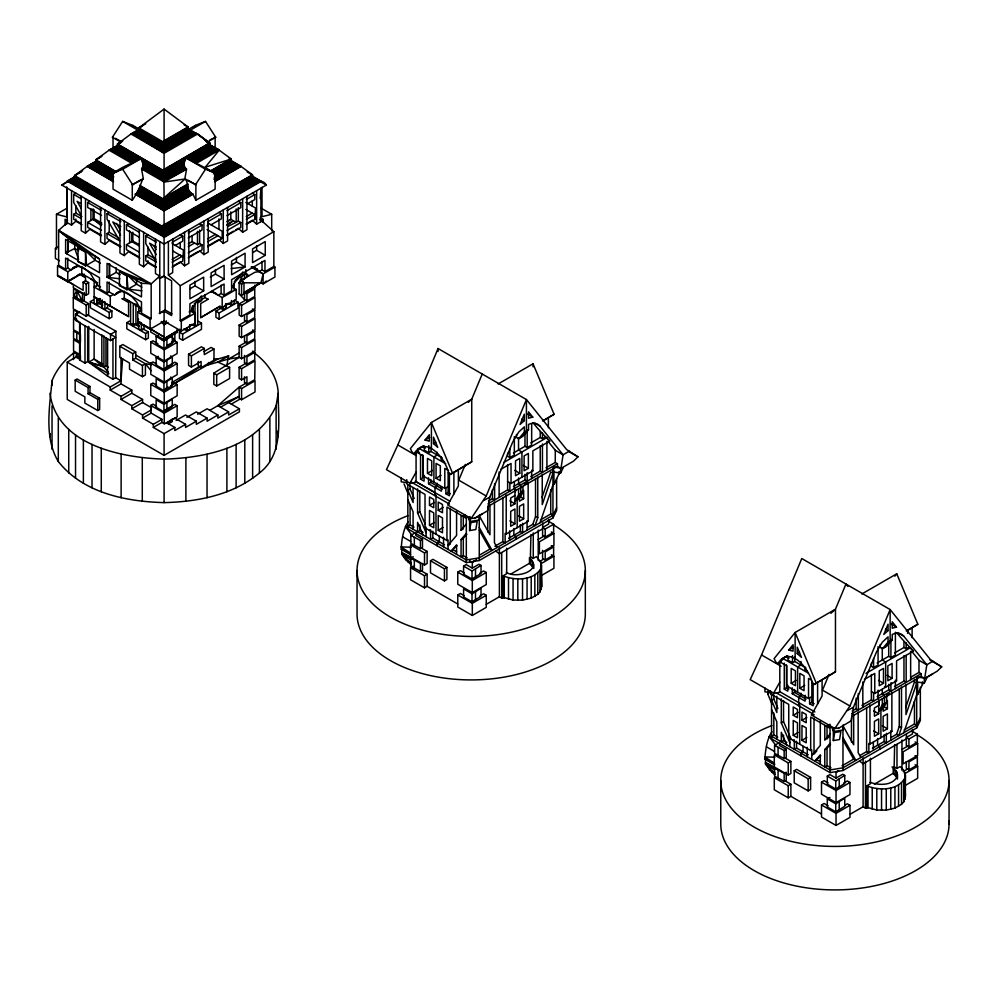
<?xml version="1.0" encoding="UTF-8"?>
<svg xmlns="http://www.w3.org/2000/svg" width="999" height="999" viewBox="0 0 999 999"><rect width="100%" height="100%" fill="white"/><g stroke="black" fill="none" stroke-linecap="round" stroke-linejoin="round"><path stroke-width="1.5" d="M99.488 298.489L99.488 303.147L96.828 304.683L94.131 303.134L94.131 281.393L90.634 278.746M163.012 236.451L163.012 226.736L164.086 225.349L252.522 175C252.772 181.868 263.724 179.108 266.321 185.09L164.086 244.106L61.851 185.09L75.275 176.473L67.195 181.144L163.012 236.451L164.086 237.45L164.086 244.106M192.957 194.218C185.926 191.321 188.799 183.441 185.402 178.684L164.086 197.79C162.088 200.961 162.263 207.942 164.086 210.889L192.957 194.218L195.891 200.25L215.135 189.136L215.135 173.626M252.11 174.525L240.122 165.784C236.363 165.809 229.32 163.736 231.244 159.016L218.369 149.588L211.064 147.465L209.453 145.654L209.653 143.032L163.624 169.605L163.012 181.343L163.936 182.055L184.803 179.033L195.891 184.74L195.891 200.25M67.195 181.144C70.117 180.682 75.162 179.433 74.613 175.599L87.15 166.396C90.559 166.246 97.752 164.623 95.792 159.852L109.066 150.2C112.263 149.925 119.031 148.464 117.42 144.018L131.006 133.991L137.562 131.905L139.186 130.12L139.161 127.61L164.086 109.091L164.086 140.659L163.012 141.833L163.012 148.114L163.124 152.597L164.086 153.309L164.086 169.218M406.755 479.657L406.755 483.866L425.025 494.418L425.025 527.872L446.953 540.534L448.027 539.91L448.052 549.4L466.321 559.952L479.258 557.829L497.127 547.514L552.947 515.284L556.63 507.817M407.829 484.64L407.829 528.871L466.308 562.637L479.258 560.514L552.947 517.969L556.63 510.489L556.618 478.596M449.825 501.186L416.071 481.705L416.071 451.973M448.052 549.4L426.111 536.738L426.111 532.767L417.582 512.924L417.582 488.861M423.014 534.94L417.582 522.302L417.582 531.805L419.805 530.519L419.805 525.087M425.299 524.388L419.805 511.638L419.805 490.571M482.23 374.038L471.74 399.2L431.406 422.49L410.364 448.651L412.5 452.659L414.148 453.608L416.645 452.16L423.002 455.831L423.002 475.861L424.076 475.237L424.076 481.143L420.554 479.12L420.554 454.695M422.789 454.932L422.789 477.822L420.554 479.12M424.3 446.141L424.3 450.162L428.783 452.747L431.006 451.461L431.006 447.19M427.472 473.276L427.472 458.416L431.73 460.864L431.73 475.736L427.472 473.276L432.392 470.442M428.783 452.747L428.783 445.641M429.495 505.257L429.495 497.002L433.753 499.45L433.753 507.717L429.495 505.257L434.415 502.422M429.495 530.457L430.569 529.832L430.569 539.323L432.817 538.036L432.817 531.256M433.491 443.568L433.491 437.15L437.762 447.39L433.491 443.568L435.814 442.232M433.903 482.155L433.903 456.955L437.212 455.044L437.212 452.235M436.076 478.246L436.076 463.386L440.334 465.834L440.334 480.694L436.076 478.246L440.996 475.399M437.212 483.191L437.212 486.151L434.977 487.437L434.965 495.729L449.45 504.083M438.224 530.332L438.224 515.472L442.482 517.919L442.482 532.779L438.224 530.332L443.144 527.484M438.224 510.302L438.224 502.035L442.482 504.495L442.482 512.749L438.224 510.302L443.144 507.455M441.183 457.067L441.183 459.915L444.543 461.85M443.556 546.815L443.556 537.325L442.482 537.949M423.002 475.861L444.805 488.449L444.805 468.419L448.613 470.616M446.953 540.534L446.953 507.08L465.234 517.632L466.321 517.007L466.308 562.637M448.114 486.538L445.879 487.824L445.879 493.743L448.114 492.445L448.114 472.664M449.413 472.877L449.4 495.766L445.879 493.743M450.274 508.279L450.274 544.143L448.052 545.429L456.58 535.439L456.58 511.376M453.883 493.968L453.883 472.415M456.58 554.32L456.58 544.817L451.148 551.186L456.993 545.654M458.366 469.83L458.366 485.964L447.714 504.994L471.141 518.531L475.062 518.006L487.587 510.776L489.735 497.177L512.824 441.82L518.656 432.117L524.325 426.848L524.325 432.18L518.668 438.736L516.458 437.462L516.458 434.428M465.234 517.632L465.234 514.822M494.905 546.228L502.897 541.595L502.897 497.589M502.897 541.595L505.132 542.882L505.132 533.391L506.218 534.015L506.218 494.955M499.575 494.58L507.642 489.91L507.642 464.572M507.642 453.284L507.642 456.318L509.852 457.592L514.335 455.007L514.335 436.65M509.615 540.297L509.615 530.806M509.852 457.592L509.852 448.489M514.935 495.516L510.689 497.977L510.689 506.231L514.935 503.771L515.009 489.885M487.874 506.568L522.939 486.326L522.939 492.282L519.418 498.563L519.418 501.186L523.663 498.738L523.663 490.472L521.54 491.708M508.678 538.261L520.354 531.518L520.354 524.737M520.766 487.574L520.754 493.531L517.182 499.85L517.182 527.684M522.589 523.314L522.589 532.804L520.354 531.518M531.668 423.751L531.668 445.005L527.185 447.589L524.975 446.303L524.975 432.542M527.072 530.219L527.072 520.729L528.146 521.353L528.146 482.292M527.185 447.589L527.185 430.769M518.668 438.736L522.852 436.326L528.508 429.77L528.508 424.438C532.205 422.49 537.187 422.802 540.009 426.123L563.099 454.82L560.951 468.419L557.454 466.408L520.766 487.549L520.766 484.902L557.454 463.723L555.257 462.45L546.028 467.769M533.054 366.87L533.054 363.798L498.101 383.978M552.947 517.969L552.947 468.032M770.479 691.058L770.479 693.855L788.748 704.407L788.748 737.874L810.689 750.536L811.762 749.912L811.775 759.39L830.044 769.954L842.981 767.831L898.813 735.601L916.682 725.286L920.354 717.806M771.565 693.231L771.553 738.873L830.044 772.639L842.981 770.516L916.682 727.959L920.354 720.491L920.341 687.262M814.909 711.962L779.807 691.695L779.807 661.975M811.775 759.39L789.847 746.728L789.847 742.769L781.305 722.914L781.305 698.85M786.75 744.942L781.305 732.292L781.305 741.807L783.541 740.521L783.541 735.089M790.858 738.648L783.541 721.628L783.541 700.574M847.901 586.463L845.953 584.04L835.464 609.203L795.129 632.479L774.1 658.641L776.235 662.649L777.884 663.598L780.381 662.162L786.725 665.834L786.725 685.863L787.799 685.239L787.799 691.146L784.277 689.11L784.29 663.174M788.86 689.173L786.513 687.824L786.525 664.934M788.036 656.131L788.036 660.164L792.507 662.749L794.742 661.463L794.742 657.192M791.208 683.279L791.208 668.406L795.454 670.866L795.454 685.726L791.208 683.279L796.128 680.431M792.507 662.749L792.507 655.631M793.231 715.259L793.231 706.992L797.477 709.452L797.477 717.707L793.231 715.259L798.151 712.412M793.231 740.459L794.305 739.834L794.305 749.325L796.54 748.026L796.54 741.258M797.227 653.571L797.227 647.152L801.485 657.392L797.227 653.571L799.55 652.222M811.85 681.131L811.85 696.54L808.528 698.451L797.627 692.157L797.627 666.957L800.948 665.047L800.948 661.463M799.812 688.236L799.812 673.376L804.058 675.836L804.058 690.696L799.812 688.236L804.732 685.401M800.948 693.194L800.948 696.153L798.713 697.439L798.701 705.731L813.174 714.085M801.96 740.321L801.96 725.461L806.205 727.921L806.205 742.781L801.96 740.321L806.88 737.487M801.96 720.291L801.96 712.037L806.205 714.485L806.205 722.752L801.96 720.291L806.88 717.457M804.919 667.07L804.919 669.917L807.155 671.203M807.279 756.817L807.279 747.327M808.528 698.451L808.541 678.421L811.076 679.882M810.689 750.536L810.689 717.07L828.97 727.622L830.044 726.997L830.044 724.2M813.136 682.879L813.136 705.769L809.615 703.733L809.615 697.826M814.01 718.281L814.01 754.145L816.845 750.811M817.607 703.97L817.607 682.417L835.464 671.803L835.464 609.203L830.918 613.336M820.316 764.322L820.316 754.819L814.872 761.176L820.728 755.656M820.316 721.365L820.316 745.441L811.775 755.431M822.09 679.832L822.09 695.966L811.438 714.997L834.877 728.533L838.785 728.009M828.97 727.622L828.97 724.824M830.044 772.639L830.044 726.997M859.977 755.456L866.633 751.585L866.633 707.592M866.633 751.585L868.868 752.884L868.868 743.393L869.942 744.018L869.942 704.957M861.962 705.356L871.378 699.912L871.378 674.562M871.378 663.274L871.378 666.308L873.588 667.594L878.059 665.009L878.059 646.653M873.338 750.299L873.338 742.157M873.588 667.594L873.588 658.491M878.67 705.519L874.412 707.966L874.412 716.221L878.67 713.773L878.745 699.874M886.662 696.315L886.662 702.272L883.141 708.566L883.141 711.188L887.399 708.728L887.399 700.474M872.402 748.263L884.09 741.508L884.09 734.74M886.325 733.316L886.325 742.806L884.09 741.508M880.194 644.43L880.194 647.452L882.404 648.738L888.061 642.182L888.061 636.85L882.392 642.12L876.548 651.823L853.471 707.167L851.31 720.779L838.186 728.521M895.391 632.242L895.391 654.994L890.921 657.579L888.698 656.306L888.698 642.544M890.796 740.222L890.796 730.731L891.87 731.343L869.942 744.018M890.921 657.579L890.921 639.235M891.87 731.343L891.882 692.295M882.404 648.738L886.575 646.328L892.232 639.76L892.232 634.44C895.928 632.479 900.923 632.804 903.745 636.126L926.835 664.81L924.674 678.421L921.19 676.398L851.598 716.57M907.629 633.378L907.629 630.444L917.819 624.25L896.777 573.801L861.825 593.98M905.693 707.617L914.447 681.967L914.447 679.357M916.682 727.959L916.682 678.034M192.37 312.237L192.382 306.006M246.94 300.961L246.94 293.506L254.745 288.998L254.745 296.453L246.94 300.961L244.518 299.563L244.543 293.768M415.809 532.567L415.809 535.489L422.49 539.348L422.49 547.402L420.442 548.576L410.851 543.381L410.851 535.327L415.671 532.554M472.29 568.119L478.971 564.26L481.019 565.434L481.019 573.488L472.015 579.02L463.586 574.163L463.586 566.108L466.196 564.597L472.29 568.119L472.302 562.262L476.61 559.615M779.545 742.569L779.532 745.491L786.213 749.35L786.213 757.392L784.165 758.578L774.587 753.383L774.587 745.329L779.395 742.544M836.013 778.109L842.694 774.25L844.742 775.436L844.742 783.491L835.738 789.023L827.309 784.153L827.309 776.111L829.932 774.6L836.013 778.109L836.026 772.264L838.186 770.941M555.257 462.45L555.294 450.312L548.101 441.396M911.076 677.01L918.98 672.439L919.018 660.302L911.825 651.398M246.491 341.92L239.148 346.154L239.111 357.33L213.823 373.164L213.823 384.353L216.683 386.001L229.595 378.546L229.595 367.37L217.882 362.088L207.118 365.197L170.779 385.589M515.496 491.67L515.546 489.572M879.207 705.419L879.257 700.624M96.965 298.801L96.828 304.683L96.828 298.476M107.592 304.683L107.592 307.792L104.895 309.353L102.21 307.792L102.385 300.437M192.158 312.1L192.27 307.505M87.675 314.935L115.921 331.243L115.659 377.684L121.004 380.781L121.029 383.891L131.806 390.109L131.806 393.219L121.016 399.45L121.016 396.328L131.806 390.109M184.803 179.033L186.551 169.143C182.742 166.721 184.028 161.214 186.139 158.054L209.253 144.693L163.012 170.542L117.632 144.343L120.292 142.807L117.632 144.343M260.252 198.539L260.939 188.212L260.939 221.666L256.631 224.151L252.322 220.28L246.278 223.776M220.542 407.217L228.646 402.572L239.41 408.778L239.41 411.863L164.086 455.357L67.233 399.438L67.233 362.162L110.24 386.988L121.004 380.781L122.602 358.653M486.251 604.345L499.388 596.753L501.71 598.101L503.096 597.302L513.061 600.037L522.527 600.124L531.206 598.126L537.787 594.33L539.959 591.932L541.645 586.6L541.096 562.375L536.351 556.618L533.254 558.416L530.931 557.067L529.482 557.904C543.394 570.804 515.821 579.058 506.281 572.315M897.327 779.07L896.99 772.289L893.206 767.906L894.654 767.07L896.99 768.406L900.087 766.62L903.371 769.742L905.381 775.124L905.381 796.59L903.695 801.922L901.523 804.32L894.942 808.116L886.263 810.127L876.797 810.027L866.82 807.292L865.446 808.091L863.111 806.755L849.974 814.335M132.268 200.25C137.2 193.394 140.135 186.501 142.77 178.684L143.369 179.033L132.268 184.74L132.268 200.25L113.037 189.136L113.037 173.626L119.593 169.842M143.369 179.033L141.583 168.981L142.807 166.633L142.894 163.599L140.959 158.679L117.832 145.317M541.258 589.31L541.645 565.122M904.994 799.312L905.381 775.124M253.746 352.522C266.883 362.125 277.61 376.436 278.221 393.219C278.022 420.392 284.29 453.908 259.415 472.977C233.104 494.992 197.54 501.86 164.086 502.609C126.111 501.61 83.079 493.081 58.304 461.513C43.956 437.712 49.638 406.93 52.035 380.631C56.606 369.305 64.573 359.69 74.413 352.522M49.95 436.713L50.412 433.916M276.124 449.3L276.124 405.806L278.221 393.219M469.605 530.556L470.954 522.564L477.16 521.54L475.811 529.545L469.605 530.556L469.605 518.631M833.328 740.559L834.677 732.554L840.883 731.543L839.535 739.535L833.328 740.559L833.328 728.633M408.266 521.703C403.246 528.983 401.61 539.997 401.223 549.238L410.514 554.607M771.99 731.705C766.97 738.985 765.334 749.999 764.947 759.24L774.25 764.597M246.316 224.325L254.795 219.443L255.557 208.042L245.866 202.447M100.437 298.738L99.488 303.147L102.747 305.02M209.453 143.719L163.012 170.542L209.653 143.032L197.565 133.978L189.523 131.281L187.912 129.495L188.012 126.923L164.086 109.091M166.234 320.829L165.559 323.851L161.538 321.528M274.925 267.095L263.099 273.926L260.951 282.842L243.981 292.645L243.981 282.792L241.583 279.957L254.87 272.29L259.066 271.603L262.013 269.892L264.972 271.603L273.851 266.483L274.925 267.095L274.925 277.035L263.099 283.866L260.951 282.842L243.981 282.792L241.583 281.406L239.148 282.792L239.148 293.968L244.518 299.563M198.277 321.291L201.473 323.139L201.473 329.345L182.642 340.222L179.445 338.374L179.445 332.155L195.292 323.014L195.292 313.074L181.306 321.154L181.306 331.094L164.086 321.154L150.1 329.233L137.725 322.09L138.549 319.143M226.736 365.709L228.671 355.894L217.907 359.003L207.118 365.197L208.741 362.55M67.233 362.162L75.837 357.192L76.786 354.008L73.564 352.147L73.564 359.603M527.509 527.397L532.854 524.325L535.551 516.421L535.539 478.733M541.97 497.614L550.724 471.978L552.947 473.251L542.245 504.595L542.245 474.413M537.762 476.998L537.774 517.707L535.077 525.599L532.854 524.325M540.059 522.714L552.947 484.99M891.233 737.387L896.59 734.315L899.275 726.423L899.275 688.723M901.498 687L901.498 727.709L898.813 735.601L896.59 734.315M903.783 732.717L916.682 694.979M416.071 481.705L414.11 482.829L409.902 483.179L386.476 469.642L397.827 444.967L438.037 348.526L526.423 399.55L566.633 449.562L577.984 456.843L573.476 461.188L560.951 468.419M465.334 464.41L458.766 480.157L486.201 495.991L471.141 518.531M486.201 495.991L526.423 399.55L526.423 430.969L520.766 437.537M779.807 691.695L777.846 692.819L773.638 693.169L750.199 679.645L761.55 654.969L801.772 558.528L890.146 609.552L930.356 659.565L941.72 666.845L937.199 671.191L924.674 678.421M829.058 674.412L822.502 690.159L849.937 705.993L834.877 728.533M849.937 705.993L890.146 609.552L890.146 640.971L884.49 647.527M897.327 776.373C892.532 786.013 878.783 785.439 870.004 782.304M243.981 282.792L241.558 284.191L239.148 282.792L242.732 274.912M563.261 467.657L560.576 473.126L553.471 471.965L553.933 471.016L553.933 484.44L559.84 472.14M917.656 682.504L917.656 694.442L922.976 683.391M189.098 311.988L191.259 310.739L195.717 302.485L201.548 295.866M559.852 472.09L558.678 474.488L558.678 471.803M553.933 484.44L555.694 480.856M771.902 703.995L767.744 693.918L768.93 691.533M917.656 694.442L919.43 690.858M917.194 678.196L917.194 681.955L924.3 683.129L926.997 677.659M503.096 597.302L503.096 575.824C515.272 580.781 534.215 580.844 541.258 567.844M866.82 807.292L866.82 785.826C878.995 790.771 897.939 790.846 904.994 777.834M49.95 393.219C56.743 445.117 121.316 457.817 164.086 459.115C205.407 457.954 257.243 447.614 276.124 405.806M409.902 483.179L416.071 472.14M773.638 693.169L779.807 682.142M518.593 488.823L518.593 494.78L514.935 501.148L519.418 498.563M882.317 698.825L882.317 704.782L878.67 711.151L883.141 708.566M73.564 296.228L73.564 288.773L76.786 290.634L82.442 301.036L73.564 296.228L76.786 290.634L82.442 293.581L82.442 301.036L84.316 299.95L84.316 292.495M207.13 225.899L208.566 223.401M131.793 408.778L142.57 402.547L142.57 399.438L131.793 405.669L131.793 408.778L142.545 414.985L142.545 418.094L153.322 424.313L153.322 427.422L161.925 422.452L164.223 423.776L166.346 423.139L172.29 419.093L172.29 421.603L168.257 423.926M121.491 142.482L112.425 137.25L122.652 121.403L132.879 125.437L163.012 142.782L187.7 128.521M195.292 185.09L205.519 169.243L215.734 173.277L186.139 158.054L163.012 171.391L140.959 158.679L122.927 167.22L112.425 173.277L113.037 173.626M414.148 453.608C426.323 434.203 446.366 459.765 448.651 473.526L450.312 474.475L471.74 461.8L471.74 399.2L468.331 402.31M425.05 440.047L429.32 434.74L429.32 441.158L425.05 440.047L429.695 437.362M416.645 452.16L419.493 448.638L423.613 445.704M777.884 663.598C790.059 644.193 810.089 669.767 812.387 683.528L814.035 684.477L817.607 682.417M788.773 650.049L793.044 644.742L793.044 651.161L788.773 650.049L793.431 647.364M780.381 662.162L783.216 658.628L787.349 655.706L781.543 659.053M894.867 576.173L896.777 573.801M461.051 515.434L461.063 530.194L466.333 524.025M466.82 534.165L463.299 538.274L463.299 555.606L461.063 556.905L461.063 539.572L466.321 533.404M830.057 734.028L824.787 740.197L824.787 725.436M828.77 736.85L827.022 738.898L827.022 725.624M830.544 744.155L827.035 748.276L827.035 765.609L824.787 766.907L824.787 749.575L830.057 743.406M75.225 266.508L71.004 269.905L67.77 268.032L65.622 269.268L65.622 258.092L99.513 277.66L99.513 288.848L107.043 293.194L109.203 291.945L114.523 295.017L120.055 290.959M246.94 293.506L249.738 290.609M411.064 564.697L408.017 561.65L408.554 561.088L411.089 562.562M774.799 774.687L771.752 771.653L772.289 771.091L774.824 772.552M242.982 271.94L237.15 278.571L232.143 287.138L236.189 289.46L236.189 299.4L222.19 307.48L219.892 306.156L200.699 317.632L200.699 303.571L208.329 299.163M67.233 188.212L67.233 222.627L58.629 230.444L58.629 265.235L65.622 269.268M67.233 222.627L71.541 225.112L75.837 221.216L75.837 219.081M81.219 196.279L81.219 230.707L85.527 233.192L89.835 229.283L101.136 235.814M100.587 207.467L100.587 241.895L104.895 244.38L109.203 240.472L120.504 246.99M119.967 218.644L119.967 253.072L124.263 255.557L128.571 251.661L139.872 258.179M139.336 229.832L139.336 264.26L143.631 266.745L147.939 262.837L147.939 260.702M159.778 241.633L159.778 276.061L151.174 283.878L141.483 283.254L107.043 263.374L107.043 277.035L120.517 284.815L119.43 285.427L119.43 271.753L120.517 271.154L151.174 283.878L151.174 318.669L150.1 319.293L137.725 312.15L137.725 322.09M266.271 281.044L263.099 283.866L263.099 273.926L251.885 267.083M239.148 282.792L246.94 276.86L246.94 273.876M227.36 222.028L230.819 219.268L230.819 211.9M227.123 225.424L233.291 220.692L236.201 222.352L238.336 221.116L240.796 222.54L240.796 227.51L226.985 235.489M524.325 420.641L520.067 424.463L524.325 414.223L524.325 420.641L521.703 419.118M888.061 630.631L883.79 634.452L888.061 624.213L888.061 630.631L885.439 629.12M450.312 474.475L471.74 461.8M533.054 363.798L554.095 414.26L543.906 420.442M814.035 684.477L835.464 671.803M401.223 549.238L404.458 550.362M410.489 559.79L401.748 554.22L401.798 548.826M401.748 554.22L404.82 555.394M764.947 759.24L765.534 758.828L774.824 764.198M774.225 769.792L765.484 764.21L765.534 758.828M765.484 764.21L768.556 765.396M110.552 340.572L115.659 337.3L75.574 314.161L75.574 320.379L110.552 340.572L110.552 334.353L115.921 331.243M163.948 348.414L163.948 340.959L172.29 335.839L172.29 343.294L163.948 348.414L156.156 343.906L156.156 336.451L158.304 335.214M163.948 369.543L163.948 362.088L172.29 356.955L172.29 364.41L163.948 369.543L156.156 365.035L156.156 357.58L158.304 356.331M163.948 383.204L172.29 378.084L172.29 385.539L163.948 390.659L156.156 386.163L156.156 378.708L163.948 383.204L163.948 390.659M163.948 404.333L172.29 399.2L172.29 406.655L163.948 411.788L156.156 407.28L156.156 399.825L163.948 404.333L163.948 411.788M200.687 366.346L174.813 383.266L171.94 384.091M163.199 339.285L164.223 339.872L177.135 332.417L177.135 329.62M226.948 224.75L233.291 220.692L230.819 219.268L227.035 221.441M463.586 566.108L472.015 570.978L481.019 565.434M475.499 591.77L481.019 588.249L481.019 596.303L472.015 601.835L463.586 596.977L463.586 588.923L472.015 593.781L475.499 591.77L475.499 599.825M827.309 776.111L835.738 780.968L844.742 775.436M827.309 798.925L835.738 803.783L844.742 798.251L844.742 806.305L835.738 811.837L827.309 806.967L827.309 798.925L829.932 797.414M58.629 265.235L57.542 265.859L57.542 275.799L67.782 281.706L79.62 274.238L85.527 277.647L85.527 280.769L88.624 282.555L88.624 293.743L86.201 295.142L73.289 287.687L73.427 284.715L59.378 276.248L83.104 290.309L83.104 282.168L85.527 280.769M132.917 162.462L111.176 149.912L118.844 145.155M116.433 171.94L95.792 159.852L102.223 155.894M163.012 142.782L187.912 127.56L163.012 141.833L139.073 128.022L141.708 126.523M247.165 171.915L252.522 175L163.012 226.736L74.613 175.599L82.555 170.779M261.214 282.542L254.745 286.426L255.02 287.6L241.558 295.367L239.148 293.968M179.845 329.308L164.223 338.686L164.223 339.872M179.97 329.508L162.125 339.897L161.95 338.561L150.774 332.105L150.774 327.909M219.805 306.493L200.699 317.632M569.193 451.186L563.099 454.82L555.294 450.312M932.929 661.176L926.835 664.81L919.018 660.302M138.973 256.955L126.423 249.7L126.423 244.73L132.842 241.009L139.148 244.643M68.956 280.569L74.288 277.41M76.948 275.824L79.62 274.238M243.981 292.645L261.051 282.542M101.486 235.314L87.675 227.335L87.675 222.365L94.118 218.644L101.673 223.014M100.387 263.249L95.205 260.252L85.527 265.859L77.997 261.501L77.997 247.839L85.527 252.185L86.576 265.247L99.538 272.727L99.538 258.991L65.622 239.448L65.622 253.122L74.763 248.464L78.659 250.712M120.08 274.625L116.184 272.377L107.555 277.36L119.892 278.783M126.573 288.536L119.43 285.427L126.96 289.772L136.626 284.178L141.821 287.175M204.445 139.81L209.653 143.032L196.366 133.404L163.124 152.597L131.006 133.991L138.936 129.37M122.752 140.909L117.42 144.018L163.012 170.342M113.374 181.531L87.15 166.396L96.304 161.076M127.098 299.8L130.594 302.435L130.594 324.188L133.279 325.736L139.997 321.853M189.685 325.637L191.858 324.375L195.017 326.236L197.715 324.687L197.715 302.947L201.748 300.612L201.748 298.127M69.918 180.432L61.851 185.09M141.583 168.981L163.012 181.343L185.464 168.319L163.012 179.832L142.345 167.907M488.036 503.796L520.766 484.902L518.568 483.628L518.568 478.034M518.593 494.78L522.939 492.282M461.063 539.572L463.299 538.274M479.62 555.057L489.91 549.1L492.132 550.387L479.258 527.534L479.245 515.809L489.96 534.79L489.96 504.607M464.348 595.741L460.389 593.456L457.767 594.967L457.767 607.042L472.327 615.434L486.251 607.38L486.251 595.292L483.616 593.781L479.845 595.966M851.772 713.798L921.19 673.713L918.98 672.439M882.317 704.782L886.662 702.272M824.787 749.575L827.035 748.276M842.057 765.808L853.646 759.103L855.868 760.389L842.981 737.524L842.969 725.798L853.683 744.792L853.683 714.597M828.084 805.743L824.113 803.446L821.503 804.957L821.503 817.032L836.051 825.436L849.974 817.369L849.974 805.294L847.352 803.783L844.829 805.231M112.425 137.25L113.037 136.9L113.037 147.69M132.879 125.437L132.268 125.787L138.749 129.533M139.161 127.61L145.729 123.826M163.124 152.597L132.73 133.741L139.261 129.97M139.96 130.182L134.603 133.279L163.012 149.688L192.495 132.667L187.325 129.683M138.886 131.131L136.239 132.667L163.012 148.114L190.859 132.043L186.838 129.72M111.176 149.912L118.856 145.479M118.369 146.378L113.049 149.45L134.328 161.726M95.792 159.852L100.949 156.88M96.716 161.114L87.612 166.371L113.411 181.531M113.486 181.431L89.635 166.084L96.204 162.288M96.841 162.55L91.508 165.622L112.837 177.947M74.613 175.599L81.294 171.741M97.003 162.762L93.119 165.01L113.811 176.948M74.763 177.16L68.094 181.006L163.012 235.814L259.003 180.394L252.31 176.536M75.325 177.447L69.942 180.557L163.012 234.278L257.143 179.932L251.748 176.811M75.599 177.61L71.578 179.932L163.012 232.717L255.507 179.308L252.822 177.76M163.799 140.909L188.012 126.923M81.144 215.359L73.689 202.46L73.689 194.405L75.837 193.169M187.912 129.495L163.012 143.868L139.186 130.12M188.811 129.183L195.292 125.437L205.519 121.403L215.734 137.25L206.668 142.482M193.307 127.285L195.891 125.787L195.292 125.437M188.536 130.419L163.012 145.167L138.561 131.044M112.425 173.277L122.652 169.243L140.959 158.679M189.822 130.457L205.519 121.403M189.523 131.281L163.012 146.591L137.562 131.905M59.428 260.727L55.395 258.404L55.395 248.464L56.468 249.076L56.468 214.285L67.17 208.117M164.086 153.309L197.565 133.978L209.653 143.032M101.486 215.422L87.675 207.455L87.675 202.485L89.835 201.236M80.956 223.451L73.689 219.256L73.689 214.285L75.837 213.049L81.893 216.546M132.268 184.74L141.458 179.433M209.952 139.885L215.734 137.25M185.252 159.64L163.012 172.477L141.846 160.252M187.213 158.504L209.453 145.654L215.909 149.288L194.168 161.838M184.59 161.326L163.012 173.776L142.507 161.938M188.499 159.066L210.077 146.603M184.203 162.974L163.012 175.212L142.894 163.599M189.872 159.703L211.064 147.465M184.103 164.548L163.012 176.723L142.994 165.172M191.308 160.389L212.4 148.202L209.728 146.666M184.278 166.009L163.012 178.284L142.807 166.633M192.77 161.114L214.036 148.826L208.654 145.717M163.012 179.832L184.74 167.283M120.854 246.491L107.043 238.524L107.043 233.554L119.63 240.809L107.043 219.031L107.043 213.661L109.203 212.425M195.479 162.537L217.932 149.575L209.915 144.942M196.628 163.174L219.243 150.125L205.245 167.22L231.244 159.016L209.89 171.341M55.395 248.464L57.942 246.99M68.282 252.173L65.622 253.122L68.282 252.173L68.282 240.022M187.987 183.991L164.086 197.79L163.936 182.055L186.551 169.143L163.012 181.343M163.449 198.326L187.7 184.328L187.7 188.137L163.012 202.385L139.398 188.749M210.777 171.004L231.293 159.153M187.387 185.09L163.012 199.163L139.698 185.714M211.763 171.016L231.019 159.902M187.288 185.989L163.012 200.012L139.81 186.613M211.925 171.766L230.806 160.864M187.387 187.025L163.012 201.099L139.698 187.65M213.049 172.215L231.019 161.838M107.043 233.554L109.203 232.305L118.007 237.387M213.436 173.277L231.618 162.775M138.973 237.063L126.423 229.82L126.423 224.85L128.571 223.601M188.187 189.273L163.012 203.808L138.898 189.897M214.061 174.338L232.617 163.624M188.861 190.422L163.012 205.357L138.224 191.046M214.573 175.587L233.966 164.385L231.356 162.874M189.673 191.508L163.012 206.905L137.412 192.133M214.248 177.322L235.577 165.01L230.195 161.9M163.012 210.19L135.24 194.156L163.012 208.441L190.609 192.507M213.798 179.121L237.45 165.472L230.819 161.638M191.621 193.381L163.012 209.902L135.24 194.156M214.76 180.02L239.473 165.747L230.294 160.452M163.786 210.752L192.682 194.081M214.548 181.443L240.896 166.234M214.835 181.593L241.159 166.383M58.104 275.474L57.542 275.799L67.782 281.706L81.768 273.626L97.577 282.754M57.542 265.859L67.782 271.765L77.735 266.021M156.306 266.958L145.792 260.889L145.792 255.919L156.418 262.05L145.792 243.644L145.792 236.039L147.939 234.79M163.012 227.372L74.738 176.411L163.012 227.372L252.347 175.787M252.56 176.761L163.012 228.471L74.525 177.385M253.159 177.697L163.012 229.745L73.926 178.309M254.171 178.559L163.012 231.194L72.915 179.183M163.461 237L260.577 180.931M164.086 237.45L261.276 181.343M83.104 282.168L86.201 283.953L88.624 282.555M109.703 276.086L107.043 277.035L109.703 276.086L109.703 263.936M80.657 299.076L88.624 303.684L88.624 314.86L86.201 316.258L73.289 308.803L73.289 297.627L75.986 296.066M145.792 255.919L147.939 254.67L155.919 259.278M100.587 286.975L97.365 285.115L94.131 286.975L110.277 296.303L113.511 294.43M172.165 242.282L182.692 236.214L182.692 241.184L175.349 245.417M188.249 233.004L202.06 225.025L202.06 229.995L188.249 237.974M207.617 221.815L221.428 213.848L221.428 218.818L211.039 224.825M226.985 210.639L240.796 202.66L240.796 207.63L226.985 215.609M246.316 199.475L254.795 194.593L254.795 199.563L247.827 203.571M95.205 255.682L95.205 260.252L86.576 251.586L77.997 247.839L79.108 247.203L58.629 230.444L151.174 283.878L127.997 275.499L126.96 276.111L119.43 271.753M188.299 243.806L192.083 241.621L197.477 244.718L199.6 243.494L202.06 244.917L202.06 249.887L188.249 257.854M106.506 307.792L111.888 310.901L111.888 317.108L109.203 318.669L90.372 307.792L90.372 301.586L93.057 300.025M73.289 297.627L86.201 305.082L88.624 303.684M188.262 246.666L194.555 243.032M75.574 314.161L79.608 311.838M172.165 259.328L179.72 254.97L182.18 256.393L172.115 262.2M207.73 238.786L215.397 234.365L217.869 235.789L207.642 241.683M246.229 216.571L252.198 213.124M102.185 301.586L99.488 303.147L99.026 298.751M114.523 295.017L121.241 291.134M188.249 252.884L202.06 244.917M226.985 230.519L240.796 222.54M246.303 219.368L254.658 214.548L254.795 219.443M173.651 265.709L180.22 261.913L184.528 265.784L188.836 263.299L188.836 229.832M190.809 255.806L198.339 251.448M207.667 246.066L218.968 239.548L223.277 243.419L227.572 240.934L227.572 207.467M227.035 234.89L233.316 231.256M235.826 229.807L238.336 228.359L242.645 232.23L246.94 229.745L246.94 196.279M172.165 267.145L182.692 261.064L183.454 250.1L172.128 243.556M207.617 246.678L222.19 238.286L222.19 231.256L207.804 222.952M94.131 296.915L128.571 316.558L128.571 302.497L121.841 298.614M122.665 299.088L124.263 298.164L139.96 307.217M163.961 275.849L159.228 278.584L164.086 276.423L171.616 280.769L171.616 315.559L164.086 311.213L159.228 313.374L165.147 309.965L171.878 313.848M260.402 220.816L263.087 219.256L263.087 222.29M181.306 321.154L180.22 320.529L180.22 285.739L168.394 275.1L172.69 272.615L172.69 239.148M199.6 250.724L203.896 254.595L208.204 252.11L208.204 218.644M90.372 301.586L109.203 312.45L111.888 310.901M180.22 285.739L273.851 231.681L260.015 219.256L260.939 221.666L260.264 217.445M142.969 328.846L148.351 331.955L148.351 338.162L145.654 339.71L126.823 328.846L126.823 322.627L129.52 321.079M189.835 288.886L195.017 285.889L203.659 290.871L203.659 277.148L189.91 285.115L189.91 298.788L203.659 290.871M210.277 277.085L215.472 274.088L224.101 279.071L224.101 265.334L211.126 272.827L211.126 286.563L224.101 279.071M231.268 264.972L236.451 261.975L245.08 266.958L245.08 253.222L231.606 261.039L231.606 274.713L245.08 266.958L231.194 268.569M252.822 252.522L256.631 250.324L265.259 255.307L265.259 241.571L252.56 248.901L252.56 262.637L265.259 255.307M79.608 322.702L79.608 359.99L80.42 359.515L80.42 355.794L76.786 354.008L77.06 357.58L80.42 359.515M138.661 322.627L138.661 328.846L141.359 330.394L144.043 328.846L144.043 325.736M79.608 359.99L84.99 363.087L87.675 361.538L108.916 373.863M119.83 346.241L132.742 353.696L132.742 359.915L142.432 365.497L145.417 363.773L145.417 374.962L142.432 376.685L129.52 369.23L129.52 363.012L119.83 357.43L119.83 346.241L122.79 344.53L135.702 351.985L135.727 358.191L145.417 363.773L151.423 364.747M194.218 303.758L204.982 297.54L208.054 299.325M235.115 280.145L245.879 273.926L248.963 275.699M234.166 281.893L237.837 279.345M126.823 322.627L145.654 333.504L148.351 331.955M144.006 325.199L164.086 337.063L164.086 324.7L168.007 322.44M264.972 271.603L264.972 260.414L231.606 279.683L231.606 290.859L224.076 295.217L221.116 293.506L218.157 295.217L212.387 291.246M75.175 380.107L77.06 379.008L89.972 386.476L89.972 392.682L99.65 398.276L99.65 409.453L97.777 410.539L84.865 403.084L84.865 396.878L75.175 391.283L75.175 380.107L88.087 387.562L89.972 386.476M180.22 320.529L189.91 314.935L189.91 303.758L224.076 284.028L224.076 295.217M211.563 291.408L222.19 297.54L236.189 289.46M88.724 326.411L88.724 362.137L103.933 367.045L105.944 365.896L108.379 367.295M172.29 335.839L170.729 334.927L174.85 341.034L177.135 342.357L177.135 353.546L164.223 361.001L150.774 353.234L150.774 342.045L152.922 340.809L157.879 343.668M132.742 353.696L135.702 351.985M225.05 305.244L228.309 303.359L231.481 305.195L234.166 303.634L234.166 300.537M234.74 300.237L237.937 302.085L237.937 308.291L219.106 319.168L215.909 317.32L215.909 311.114L221.291 308.004M132.742 359.915L135.727 358.191M183.754 329.058L186.95 330.894L189.648 329.345L189.648 324.687M220.217 308.004L223.414 309.852L226.099 308.291L226.099 303.634M179.445 332.155L182.642 334.003L201.473 323.139M215.909 311.114L219.106 312.962L237.937 302.085M166.771 345.691L174.85 341.034L174.85 332.517M239.148 303.908L241.558 305.307L255.02 297.54L255.02 308.728L241.558 316.496L239.148 315.097L239.148 303.908L246.491 299.675M102.61 363.961L94.131 359.041L88.724 362.137L107.592 376.136L112.962 379.245L115.659 377.684M88.087 387.562L88.087 393.768L89.972 392.682M150.774 342.045L164.223 349.812L177.135 342.357M165.434 367.595L174.85 362.162L177.135 363.486L177.135 374.662L164.223 382.118L150.774 374.35L150.774 363.174L152.922 361.925L156.643 364.073M110.24 386.988L110.24 390.109L121.029 383.891M88.087 393.768L97.777 399.363L99.65 398.276M246.94 322.09L254.745 317.582L254.745 310.127L246.94 314.623L246.94 322.09L244.518 320.691L244.518 314.722M201.086 367.669L201.086 361.463L191.396 367.058L188.561 365.422L188.561 354.233L201.473 346.778L204.308 348.414L204.308 354.633L213.998 349.038L213.998 360.214L201.086 367.669L198.252 366.046L198.252 361.376M239.148 325.037L241.558 326.436L255.02 318.669L255.02 329.845L241.558 337.612L239.148 336.213L239.148 325.037L246.491 320.791M150.774 363.174L164.223 370.941L177.135 363.486M188.561 354.233L191.396 355.869L204.308 348.414M203.896 351.598L211.164 347.402L213.998 349.038M171.965 383.254L174.813 383.266L177.135 384.603L177.135 395.791L164.223 403.246L150.774 395.479L150.774 384.29L152.947 383.042L156.656 385.177M246.94 343.206L254.745 338.698L254.745 331.243L246.94 335.751L246.94 343.206L244.518 341.808L244.518 335.851M171.853 382.505L200.612 365.896M165.409 388.686L168.094 387.137M150.774 384.29L164.223 392.058L177.135 384.603M239.148 346.154L241.558 347.552L255.02 339.797L255.02 350.974L241.558 358.741L239.111 357.33L228.671 359.003L217.882 362.088L228.671 355.894M228.671 359.003L239.148 352.959M161.925 422.452L161.925 419.343L151.161 413.124L150.774 405.419L152.947 404.158L156.656 406.306M142.545 414.985L151.161 410.015M246.94 364.335L254.745 359.827L254.745 352.372L246.94 356.88L246.94 364.335L244.493 362.912L244.493 355.457M213.823 373.164L216.683 374.825L229.595 367.37M142.545 418.094L151.161 413.124M164.073 410.589L174.813 404.383L177.135 405.731L177.135 416.908L166.346 423.139M244.493 376.835L244.493 382.792L246.94 384.215L246.94 376.76L241.558 379.87L239.111 378.446L239.111 367.27L246.453 363.024M150.774 405.419L164.223 413.186L177.135 405.731M239.111 367.27L241.558 368.681L255.02 360.914L254.745 379.707L246.94 384.215M153.322 424.313L161.925 419.343M171.578 419.955L174.775 418.094L185.577 424.325L185.577 427.435L196.341 421.228L196.341 424.325L207.093 418.119L207.093 421.228L217.857 415.01L217.857 418.119L228.634 411.9L228.634 415.01L239.41 408.778M176.124 420.429L185.539 414.997L196.341 421.228M186.888 417.32L196.303 411.888L207.093 418.119M246.453 382.904L239.111 387.15L217.832 405.669L209.753 410.327M241.558 388.561L255.02 380.794L255.02 391.983L241.558 399.75L239.148 398.351L239.111 387.15L241.558 388.561L241.558 399.75M153.322 427.422L164.086 433.628L174.813 427.435L174.813 430.544L185.577 424.325M197.652 414.223L207.068 408.778L217.857 415.01M228.646 402.572L239.148 396.516L217.832 405.669L228.634 411.9M231.343 404.096L240.747 398.663M417.807 449.063L422.452 446.378M410.077 484.752L410.077 488.973L407.842 490.259L413.099 502.509L413.099 487.749M428.546 477.822L428.559 483.728L430.794 482.442L442.357 489.123M542.519 420.941L554.095 414.26M524.325 432.18L528.508 429.77M444.805 488.449L445.879 487.824M513.411 452.984L524.975 446.303M530.794 442.944L540.222 437.512L542.432 438.786L545.679 436.913L549.7 441.133L532.854 450.849L532.854 470.891L511.038 483.479L507.642 481.518M503.596 462.574L546.853 437.599M417.582 512.924L419.805 511.638M500.674 469.43L511.038 463.449L511.038 483.479M425.025 527.872L426.098 527.247M429.495 525.287L429.495 510.427L433.753 512.887L433.753 527.747L429.495 525.287L434.415 522.452M519.767 473.264L515.521 475.724L515.521 460.864L519.767 458.404L519.767 473.264L514.785 470.392M528.371 468.306L524.113 470.754L524.125 455.894L528.371 453.434L528.371 468.306L523.389 465.422M488.474 500.998L492.42 498.726L494.63 499.999L494.617 483.541M513.424 486.588L524.987 479.92L527.185 481.181L527.185 472.789L528.371 473.476M410.851 535.327L420.442 540.534L422.49 539.348M524.375 484.465L526.898 483.017M474.45 518.518L482.017 514.148M422.49 563.498L422.49 570.217L420.442 571.391L410.851 566.196L410.851 558.141L413.261 556.755M437.075 545.754L437.075 543.069L439.31 541.783L439.31 536.351M437.075 543.069L439.31 541.783M461.063 530.194L463.286 528.908M424.513 552.947L427.135 551.423L427.135 563.498L424.513 565.022L410.564 556.967L410.564 544.892L424.513 552.947L424.513 565.022M457.742 603.983L427.135 586.313L424.513 587.837L410.564 579.782L410.564 567.707L413.199 566.183M430.494 560.764L432.942 559.34L446.89 567.395L446.89 579.482L444.443 580.894L430.494 572.839L430.494 560.764L444.443 568.818L446.89 567.395M410.564 567.707L424.513 575.761L427.135 574.238L427.135 586.313M514.935 523.801L510.689 526.261L510.689 511.401L514.935 508.941L514.935 523.801L509.915 520.904M523.663 518.768L519.418 521.216L519.418 506.356L523.663 503.908L523.663 518.768L518.643 515.871M506.218 534.015L528.146 521.353M469.767 561.475L472.302 562.262L474.925 560.751M479.845 573.151L483.616 570.966L486.251 572.477L486.251 584.565L472.302 592.607L457.767 584.228L457.767 572.152L460.402 570.629L464.36 572.927M547.702 520.891L553.633 524.188L553.633 532.23L545.204 537.1L542.594 535.589L542.594 527.534L548.676 524.025L548.676 519.642M542.594 527.534L545.204 529.045L553.633 524.188M457.767 572.152L472.302 580.531L486.251 572.477M553.921 533.416L539.398 541.795L539.398 553.871L553.921 545.491L553.921 533.416L551.386 531.943M503.096 575.824L506.68 573.751L506.68 548.251M545.204 559.915L553.633 555.044L553.633 547.002L545.204 551.86L545.204 559.915L542.594 558.404L542.594 550.349M510.689 574.15L529.482 563.311L529.482 557.904M539.423 561.575L543.394 559.29M457.767 594.967L472.302 603.346L486.251 595.292M540.721 563.848L553.921 556.218L553.921 568.306L540.721 575.923M784.277 689.11L786.513 687.824M773.8 694.755L773.8 698.975L771.565 700.262L776.835 712.499L776.835 696.266M792.282 687.824L792.282 693.731L794.517 692.444L806.081 699.113M906.243 630.931L917.819 624.25M888.061 642.182L892.232 639.76M894.53 652.946L903.945 647.514L906.168 648.788L909.402 646.915L913.423 651.123L896.578 660.851L896.578 680.881L874.774 693.468L871.378 691.52M877.134 662.986L888.698 656.306M809.615 703.733L811.85 702.447L814.197 703.796M866.008 673.338L910.589 647.602M781.305 722.914L783.541 721.628M864.41 679.432L874.774 673.438L874.774 693.468M788.748 737.874L789.822 737.25L789.847 742.769M793.231 735.289L793.231 720.429L797.477 722.876L797.477 737.737L793.231 735.289L798.151 732.442M883.503 683.266L879.245 685.714L879.245 670.853L883.503 668.406L883.503 683.266L878.521 680.394M892.095 678.296L887.849 680.756L887.849 665.896L892.095 663.436L892.095 678.296L887.124 675.424M877.147 696.59L888.723 689.909L888.723 684.315M852.197 711.001L856.155 708.716L858.366 709.989L858.353 693.531M774.587 745.329L784.165 750.524L786.213 749.35M886.85 695.192L889.36 693.743M932.691 673.95L925.124 678.333L918.081 676.997M788.236 762.936L790.871 761.425L790.871 773.501L788.236 775.012L774.287 766.97L774.287 754.882L788.236 762.936L788.236 775.012M794.217 770.753L796.678 769.342L810.614 777.397L810.614 789.472L808.166 790.883L794.217 782.841L794.217 770.753L808.166 778.808L810.614 777.397M784.165 781.393L784.165 773.338L774.587 768.144L774.587 776.186L784.165 781.393L786.213 780.207L786.213 772.165M790.871 796.315L788.236 797.826L774.287 789.784L774.287 777.697L788.236 785.751L790.871 784.24L790.871 796.315L821.465 813.985M878.67 733.803L874.412 736.263L874.412 721.39L878.67 718.943L878.67 733.803L873.65 730.906M887.399 728.758L883.141 731.218L883.141 716.358L887.399 713.898L887.399 728.758L882.379 725.861M836.026 772.264L838.648 770.753M843.568 783.141L847.352 780.968L849.974 782.479L849.974 794.555L836.026 802.609L821.503 794.217L821.503 782.142L824.125 780.631L828.096 782.916M906.443 738.798L863.111 763.81L859.627 761.126M912.399 729.632L912.412 734.015L906.318 737.537L908.94 739.048L917.357 734.178L917.357 742.232L908.94 747.102L906.318 745.591L906.443 734.365M821.503 782.142L836.026 790.534L849.974 782.479M917.656 743.406L903.121 751.797L903.121 763.873L917.656 755.481L917.656 743.406L915.121 741.945M866.82 785.826L870.416 783.753L870.416 758.253M908.94 769.917L917.357 765.047L917.357 756.992L908.94 761.862L908.94 769.917L906.318 768.406L906.318 761.688M874.425 784.153L893.206 773.301L893.206 767.906M903.158 771.578L908.441 768.518M821.503 804.957L836.026 813.348L849.974 805.294M904.445 773.85L917.656 766.221L917.656 778.296L904.445 785.926M131.556 163.187L109.066 150.2L118.344 144.855M414.036 527.16L410.102 524.875L407.829 526.186L426.111 536.738M530.806 476.548L540.234 471.116L542.445 472.39L542.432 443.956M540.422 519.955L550.736 513.998L552.947 515.284M538.086 539.522L544.705 535.701M777.771 737.162L773.825 734.877L771.553 736.188L789.847 746.728M894.53 686.538L903.97 681.106L906.18 682.392L906.168 655.456M904.145 729.944L914.472 724L916.682 725.286M901.822 749.512L908.441 745.704M161.713 225.986L252.522 175M137.725 312.15L141.009 310.314L136.751 302.173L130.919 295.554M483.641 500.574L489.735 497.177M847.377 710.576L853.471 707.167M87.15 166.396L96.691 161.201M80.42 355.794L77.06 357.58L75.837 357.192M116.334 293.094C120.504 290.022 126.199 291.758 129.87 294.805M131.006 133.991L139.273 129.695M109.066 150.2L118.669 145.317M76.711 265.984L72.752 267.932L77.997 266.246L83.129 267.682M227.797 226.461L236.201 222.352L236.201 208.928M171.978 341.858L174.85 341.034M271.691 230.931L271.691 214.285L262.013 216.683L262.013 187.263M467.969 517.407L469.992 521.515L479.458 519.955L479.458 514.935M831.705 727.409L833.715 731.505L843.193 729.957L843.193 724.937M532.779 417.12L528.508 418.231L528.508 411.813L532.779 417.12L527.572 414.148M896.503 627.122L892.232 628.221L892.232 621.803L896.503 627.122L891.308 624.138M811.438 714.997L814.247 714.772M130.594 324.188L135.939 324.188L139.198 326.074M411.138 547.227L400.974 546.903L410.377 553.009M774.862 757.217L764.697 756.892L774.1 763.011M213.861 358.753L217.907 359.003M126.96 289.772L126.96 276.111L127.997 289.161L141.883 290.771M252.322 267.794L255.12 268.194L259.378 271.416M210.889 291.72L216.134 293.406M406.88 482.717L401.186 481.793L401.186 478.022M770.604 692.719L764.922 691.783L764.922 688.024M554.358 466.995L561.388 468.331M56.468 214.285L67.02 216.983M88.724 362.137L101.823 365.821L103.933 367.045L108.454 372.465M253.596 287.088L255.02 287.6L254.882 285.052M77.997 261.501L85.14 264.623M76.786 319.218L73.564 317.345L73.564 309.89L79.071 312.762M408.166 527.784L405.382 526.498L411.938 535.164M771.89 737.786L769.105 736.488L775.661 745.154M252.372 267.045L257.567 269.493L255.07 268.044M252.41 308.991L254.745 310.127M210.577 145.779L218.369 149.588L209.39 144.505M76.786 332.879L80.42 334.665L80.42 342.12L73.564 338.474L73.564 331.019L76.786 332.879L76.786 340.334M101.136 223.314L93.032 219.243L93.032 208.803M177.135 332.417L176.061 331.855L166.746 338.586L165.572 337.912M911.438 730.893L917.357 734.178M410.851 558.141L420.442 563.349L420.442 571.391M402.197 552.609L411.463 557.629M401.623 553.021L412.212 558.753M765.933 762.599L775.187 767.632M765.359 763.011L775.936 768.755M116.259 171.928L96.079 160.527L116.608 172.377M266.321 185.09L258.778 180.757M66.134 253.446L77.81 260.152M127.997 289.161L141.483 296.915L141.483 283.254M184.166 124.825L188.187 127.148M186.95 127.972L196.366 133.404M187.787 129.321L194.368 133.117L163.012 151.224L132.73 133.741M205.757 140.884L209.79 143.219L205.869 140.772M228.796 157.792L231.406 159.303M230.831 160.414L240.122 165.784M251.835 175.849L259.94 180.519M253.758 177.847L256.393 179.37M252.322 193.169L254.795 194.593M204.645 167.57L211.201 171.353M122.652 121.403L138.337 130.457M186.139 158.054L205.519 169.243M260.964 208.092L271.691 214.285M238.336 201.236L240.796 202.66M245.866 209.465L255.557 215.06M115.622 138.399L120.804 141.383M188.024 180.195L195.891 184.74M117.632 146.279L139.872 159.116M117.008 147.228L138.599 159.678M137.213 160.315L116.021 148.077L118.669 146.553L114.685 148.826L135.789 161.001M218.968 212.425L221.428 213.848M139.535 185.315L163.012 198.863M96.291 161.488L115.172 172.39M96.079 162.462L114.036 172.827M95.467 163.386L113.661 173.888M199.6 223.601L202.06 225.025M94.48 164.248L113.037 174.962M207.13 229.595L222.19 238.286L221.428 237.837L221.428 238.699M89.635 166.084L113.299 179.745M136.476 193.132L163.012 208.441M534.765 423.101L540.009 426.123M898.488 633.091L903.745 636.126M896.765 632.692C901.885 639.348 907.791 645.079 913.423 651.123M533.041 422.689C538.149 429.358 544.055 435.089 549.7 441.133M251.149 267.033L263.099 273.926M568.868 451.585L577.984 456.843M929.994 660.077L941.72 666.845M180.22 234.79L182.692 236.214M172.927 251.061L183.454 257.118M73.689 194.405L80.956 198.601M87.675 202.485L101.486 210.452M107.043 213.661L120.854 221.641M126.423 224.85L138.973 232.093M145.792 236.039L156.306 242.108M914.447 681.967L916.67 683.254L905.981 714.597L905.968 684.415M80.869 203.521L77.11 201.348L81.281 208.579M120.779 226.561L112.8 221.953L120.567 235.402M156.281 247.065L149.588 243.194L156.169 254.583M531.668 470.204L532.854 470.891M896.578 680.881L895.391 680.194L895.391 688.598M139.323 245.966L131.768 241.608L131.768 232.655M892.107 683.466L890.921 682.779L890.921 691.183L888.723 689.909M73.689 214.285L80.956 218.481M87.675 222.365L101.486 230.344M126.423 244.73L138.973 251.985M884.49 686.5L885.676 687.175L885.676 661.975L882.279 660.014L882.279 647.777M75.837 221.216L81.893 224.7M147.939 262.837L155.832 267.395M67.233 216.596L66.696 186.938M67.657 220.754L65.085 219.256L65.085 225.312M879.245 690.883L878.059 690.209L878.059 698.601M159.778 276.061L155.469 273.576L155.469 239.148M252.597 330.007L254.745 331.243M519.905 496.565L523.663 498.738M883.628 706.555L887.399 708.728M507.642 489.91L509.852 491.183L509.852 482.792M871.378 699.912L873.588 701.186L873.588 692.794M191.259 310.739L195.292 313.074M422.802 446.728L425.287 448.164M431.006 451.461L442.182 457.904M786.525 656.718L789.023 658.154M794.742 661.463L805.906 667.906M252.597 351.136L254.745 352.372M419.493 448.638L445.691 463.761M509.915 500.874L514.935 503.771M783.216 658.628L808.116 673.001M873.65 710.876L878.67 713.773M535.551 516.421L537.774 517.707M899.275 726.423L901.498 727.709M417.195 451.236L419.43 452.522M761.55 654.969L781.156 666.283M397.827 444.967L416.121 455.532M551.311 545.654L553.633 547.002M915.034 755.656L917.357 756.992M151.174 318.669L141.483 313.074L141.483 301.885L107.043 282.005L107.043 293.194M786.725 685.863L797.627 692.157M448.114 492.445L450.462 493.806M428.559 483.728L441.408 491.158L441.408 486.725M551.386 554.757L553.921 556.218M792.282 693.731L805.132 701.148L805.132 695.242M915.121 764.759L917.656 766.221M415.234 481.218L434.977 492.607M142.445 324.163L148.501 327.66M94.518 296.89L128.571 316.558M776.335 692.806L798.701 705.731L799.724 705.144L799.724 744.205M411.288 482.055L434.965 495.729L435.989 495.142L435.989 534.203M98.439 303.134L102.472 305.469M134.902 324.188L138.936 326.511M156.156 336.451L163.948 340.959M170.542 355.944L172.29 356.955M156.156 357.58L163.948 362.088M78.834 321.641L73.564 318.594L73.564 329.77L80.145 333.579L80.145 322.39M135.702 355.057L151.598 364.235M170.542 377.073L172.29 378.084M808.228 754.782L796.54 748.026M419.805 530.519L423.064 532.405M432.817 538.036L444.493 544.78M453.371 549.9L456.63 551.785M463.299 555.606L467.257 557.879M783.541 740.521L786.8 742.394M817.107 759.889L820.366 761.775M827.035 765.609L830.993 767.881M469.605 560.714L472.302 562.262M402.697 536.813L410.676 541.421M766.433 746.815L774.4 751.41M420.841 547.789L427.135 551.423M784.565 757.791L790.871 761.425M407.117 551.898L409.765 553.434M131.806 393.219L142.57 399.438M142.57 402.547L151.648 407.792M408.017 561.65L410.552 563.111L402.46 555.019L402.335 553.808M771.752 771.653L774.287 773.114M110.24 390.109L121.016 396.328M166.346 422.552L174.813 427.435M420.841 570.604L427.135 574.238M784.565 780.606L790.871 784.24M121.016 399.45L131.793 405.669M101.861 224.35L93.032 219.243L101.274 225.574M149.8 328.446L164.086 337.063M138.811 322.065L141.408 323.639M893.206 773.301L896.99 777.697L896.99 772.289M529.482 563.311L533.266 567.694L533.266 562.3M99.538 258.991L58.629 230.444L86.576 251.586L85.527 252.185L85.527 265.859M84.178 268.144L90.372 273.389L97.365 285.115M775.137 774.213L769.555 770.054L766.058 763.798M411.401 564.21L405.819 560.052L402.46 555.019M165.859 337.749L166.746 338.586M766.183 765.009L774.325 773.114M127.997 275.499L136.626 284.178L136.626 279.595M161.264 321.803L164.086 324.7M145.417 363.773L151.061 370.766M122.652 169.243L132.879 185.09M153.933 245.754L156.131 249.55M116.496 223.401L120.38 230.132M860.863 757.504L858.166 752.722L858.153 712.012M497.127 547.514L494.43 542.732L494.43 502.022M843.031 740.284L853.646 759.103M479.308 530.282L489.91 549.1M773.8 698.975L777.896 708.491M771.565 709.64L776.835 721.89L776.835 739.223M410.077 488.973L414.16 498.501M407.842 499.637L413.099 511.888L413.099 529.22M816.171 682.941L795.129 632.479L795.129 658.578M452.447 472.939L431.406 422.49L431.406 448.576M404.021 483.916L408.166 493.993M78.621 259.528L74.763 248.464L74.763 243.881M905.381 796.59L904.832 772.377M541.645 586.6L541.096 562.375M277.285 431.118L278.221 436.713M192.72 305.819L193.544 313.112M194.693 323.326L195.017 326.236L195.017 304.495M76.786 290.634L77.06 297.939M226.024 303.908L226.099 308.291M836.026 813.348L836.051 825.436M472.302 603.346L472.327 615.434M426.098 528.633L426.111 532.767M244.53 273.963L244.543 278.446L241.583 279.957L241.583 281.406M914.46 701.273L914.472 724M910.638 651.373L910.651 679.807M906.168 642.881L906.168 648.788M903.945 641.608L903.945 647.514M903.958 655.669L903.97 681.106M882.292 689.422L882.292 693.631L884.49 694.892L884.49 703.533L880.906 709.852L880.906 737.687M879.832 749.238L879.832 746.553L877.597 745.266L877.597 738.486M862.824 681.967L862.836 707.404M856.143 698.239L856.155 708.716M550.736 489.76L550.736 513.998M546.903 441.371L546.928 469.805M542.432 432.892L542.432 438.786M540.222 431.605L540.222 437.512M540.222 445.679L540.234 471.116M516.108 539.235L516.096 536.55L513.873 535.264L513.873 528.483M499.1 471.978L499.113 497.415M492.42 489.747L492.42 498.726M135.914 303.958L135.939 324.188M949.05 780.519L949.05 824.013M924.3 678.109L924.3 683.129M922.402 681.793L922.402 684.477M921.19 673.713L921.19 676.398M912.112 627.859L912.112 637.724M908.94 739.048L908.94 747.102M903.695 780.456L903.695 801.922M901.96 740.047L901.96 770.341M901.523 782.854L901.523 804.32M898.563 784.939L898.563 806.418M897.502 774.35L897.502 778.396M896.99 744.417L896.99 768.406M895.816 770.304L895.816 775.699M894.942 786.65L894.942 808.116M894.654 744.567L893.993 773.85M890.783 787.899L890.783 809.377M886.263 788.661L886.263 810.127M881.555 788.873L881.555 810.351M876.797 788.561L876.797 810.027M872.227 787.724L872.227 809.19M868.006 786.388L868.006 807.854L865.446 808.091L865.446 761.126M863.111 757.904L863.111 806.755M851.46 717.844L851.46 741.995M842.981 737.524L842.981 770.516M839.222 778.958L839.222 787.012M839.222 801.772L839.222 809.827M836.026 790.534L836.026 802.609M835.738 780.968L835.738 789.023M835.738 803.783L835.738 811.837M833.715 727.747L833.715 731.505M811.85 696.54L811.85 702.447M808.166 778.808L808.166 790.883M803.034 746.353L803.034 751.772L800.798 753.071L800.798 755.744M794.517 689.485L794.517 692.444M788.236 785.751L788.236 797.826M784.165 750.524L784.165 758.578M778.071 747.339L778.071 755.394M778.071 770.154L778.071 778.209M773.825 713.024L773.825 734.877M767.744 691.233L767.744 693.918M720.766 780.519L720.766 824.013A114.136 65.897 0 0 0 837.387 889.897A114.136 65.897 0 0 0 948.938 821.153M585.327 570.529L585.327 614.01A114.136 65.897 0 0 1 471.178 679.919A114.136 65.897 0 0 1 357.043 614.01L357.043 570.529M560.576 468.106L560.576 473.126M557.454 463.723L557.454 466.408M553.471 468.194L553.471 471.965M548.376 417.857L548.376 427.722M545.204 529.045L545.204 537.1M542.719 522.889L542.719 528.796L499.388 553.808L495.904 551.123M539.959 570.454L539.959 591.932M538.224 530.044L538.224 560.352M537.787 572.852L537.787 594.33M534.84 574.949L534.84 596.415M533.778 564.348L533.778 568.394M533.254 532.917L533.254 558.416M532.08 560.314L532.08 565.709M531.668 471.603L531.668 478.596M531.206 576.648L531.206 598.126M530.931 534.577L530.269 563.861M527.06 577.909L527.06 599.375M524.987 474.313L524.987 479.92M522.527 578.658L522.527 600.124M521.94 477.185L521.94 451.985L518.543 450.025L518.543 437.787M517.819 578.883L517.819 600.349M514.335 481.605L514.335 488.598M513.061 578.558L513.061 600.037M508.503 577.722L508.503 599.2M504.283 576.386L504.283 597.864L501.71 598.101L501.71 552.647M499.388 547.902L499.388 596.753M487.737 507.854L487.737 531.992M479.258 527.534L479.258 560.514M475.499 568.955L475.499 577.01M472.302 580.531L472.302 592.607M472.015 570.978L472.015 579.02M472.015 593.781L472.015 601.835M469.992 516.483L469.992 521.515M463.286 515.621L463.286 527.435M444.443 568.818L444.443 580.894M438.037 348.526L438.037 351.523M430.794 479.483L430.794 482.442M424.513 575.761L424.513 587.837M420.442 540.534L420.442 548.576M414.335 537.337L414.335 545.392M414.335 560.152L414.335 568.206M410.089 504.582L410.102 524.875M273.851 231.681L273.851 266.483M269.867 418.032L269.867 461.513M262.537 218.943L262.537 221.965M262.013 261.513L262.013 269.892M259.415 429.483L259.415 472.977M256.631 190.697L256.631 224.151M256.631 245.742L256.631 250.324M252.622 434.815L252.622 478.309M252.322 200.811L252.322 206.169M245.879 269.668L245.879 273.926M244.792 439.822L244.792 483.316M242.645 198.764L242.645 232.23M241.558 284.191L241.558 295.367M241.558 305.307L241.558 316.496M241.558 326.436L241.558 337.612M241.558 347.552L241.558 358.741M241.558 368.681L241.558 379.87M238.336 207.705L238.336 221.116M236.451 257.392L236.451 261.975M236.114 444.343L236.114 487.837M234.166 283.441L234.166 289.66M231.481 300.537L231.481 305.195M226.898 448.264L226.898 491.758M223.277 209.952L223.277 243.419M223.414 306.743L223.414 309.852M222.19 297.54L222.19 307.48M221.116 285.115L221.116 293.506M219.106 312.962L219.106 319.168M218.968 218.893L218.968 229.395M216.683 374.825L216.683 386.001M215.472 269.505L215.472 274.088M215.135 136.9L215.135 147.69M207.043 454.295L207.043 497.789M204.982 294.705L204.982 297.54M203.896 221.129L203.896 254.595M199.6 230.07L199.6 243.494M197.477 231.293L197.477 244.718M195.017 281.318L195.017 285.889M192.083 235.739L192.083 241.621M191.396 355.869L191.396 367.058M186.95 327.797L186.95 330.894M185.889 457.917L185.889 501.398M184.528 232.317L184.528 265.784M182.642 334.003L182.642 340.222M180.22 242.582L180.22 248.239M168.394 241.633L168.394 275.1M166.908 338.936L166.908 346.391M166.908 360.065L166.908 367.52M166.908 381.193L166.908 388.648M166.908 402.31L166.908 409.765M165.147 276.686L165.147 309.965M164.223 349.812L164.223 361.001M164.223 370.941L164.223 382.118M164.223 392.058L164.223 403.246M164.223 413.186L164.223 423.776M164.086 210.889L164.086 225.349M164.086 243.806L164.086 276.423M164.086 311.213L164.086 321.154M164.086 433.628L164.086 455.357M164.086 459.115L164.086 502.609M159.778 278.908L159.778 313.698M150.1 319.293L150.1 329.233M147.939 247.003L147.939 254.67M145.654 333.504L145.654 339.71M143.631 232.317L143.631 266.745M142.432 365.497L142.432 376.685M142.283 457.917L142.283 501.398M141.359 308.654L141.359 311.763M141.359 322.627L141.359 330.394M138.661 311.763L138.661 307.093L133.279 303.996L133.279 325.736M132.842 232.168L132.842 241.009M129.645 230.944L129.645 242.869M124.263 221.129L124.263 255.557M124.263 291.059L124.263 298.164M121.129 454.295L121.129 497.789M121.004 357.455L121.004 380.781M116.184 267.794L116.184 272.377M112.962 338.861L112.962 379.245M110.277 296.303L110.277 306.243M109.203 220.692L109.203 232.305M109.203 263.649L109.203 275.799M109.203 282.168L109.203 291.945M109.203 312.45L109.203 318.669M107.592 338.861L107.592 376.136M105.944 337.887L105.944 365.896M104.895 209.952L104.895 244.38M104.895 301.586L104.895 309.353M103.933 335.939L103.933 367.045M102.21 300.025L102.21 307.792M101.823 334.715L101.823 365.821L94.131 359.041L94.131 329.483M101.274 448.264L101.274 491.758M97.777 399.363L97.777 410.539M96.828 282.942L96.828 286.051M94.118 209.815L94.118 218.644M92.033 444.343L92.033 487.824M90.909 208.566L90.909 220.504M87.675 327.36L87.675 361.538M86.201 283.953L86.201 295.142M86.201 305.082L86.201 316.258M85.527 198.764L85.527 233.192M84.99 325.811L84.99 363.087M84.316 274.163L84.316 276.948M83.379 439.822L83.379 483.316M82.442 273.601L82.442 275.861M81.768 266.533L81.768 273.626M76.786 311.763L76.786 314.735M75.837 205.657L75.837 213.049M75.537 434.815L75.537 478.309M71.541 190.697L71.541 225.112M68.744 429.483L68.744 472.977M67.782 271.765L67.782 281.706M67.77 239.723L67.77 251.873M67.77 258.242L67.77 268.032M67.233 251.186L67.233 254.208M66.696 219.842L66.696 224.375M58.304 418.032L58.304 461.513M52.035 380.631L52.035 385.302M52.035 405.806L52.035 449.3M917.007 734.74A114.136 65.897 0 0 1 909.053 830.619A114.136 65.897 0 0 1 743.768 820.191A114.136 65.897 0 0 1 771.89 725.574M891.982 766.945A114.136 65.897 0 0 1 894.979 767.981M553.271 524.737A114.136 65.897 0 0 1 545.329 620.629A114.136 65.897 0 0 1 380.045 610.189A114.136 65.897 0 0 1 408.166 515.584M80.145 343.519L73.564 339.722L73.564 350.899L80.145 354.707L80.145 343.519"/></g></svg>
